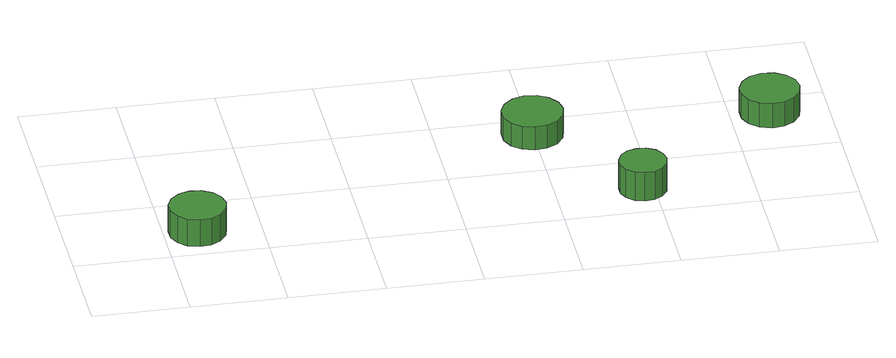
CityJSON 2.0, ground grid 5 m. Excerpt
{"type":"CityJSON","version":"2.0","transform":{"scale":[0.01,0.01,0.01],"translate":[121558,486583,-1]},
"CityObjects":{
"tree1":{"type":"SolitaryVegetationObject","attributes":{"function":"something"},"geometry":[{"type":"MultiSurface","lod":"1","boundaries":[[[0,1,2,3,4,5,6,7,8,9,10,11,12,13,14]],[[15,16,17,18,19,20,21,22,23,24,25,26,27,28,29]],[[0,29,28,1]],[[1,28,27,2]],[[2,27,26,3]],[[3,26,25,4]],[[4,25,24,5]],[[5,24,23,6]],[[6,23,22,7]],[[7,22,21,8]],[[8,21,20,9]],[[9,20,19,10]],[[10,19,18,11]],[[11,18,17,12]],[[12,17,16,13]],[[13,16,15,14]],[[14,15,29,0]]]}]},
"tree2":{"type":"SolitaryVegetationObject","attributes":{"function":"something"}},
"tree3":{"type":"SolitaryVegetationObject","attributes":{"function":"something"},"geometry":[{"type":"MultiSurface","lod":"1","boundaries":[[[30,31,32,33,34,35,36,37,38,39,40,41,42,43,44]],[[45,46,47,48,49,50,51,52,53,54,55,56,57,58,59]],[[30,59,58,31]],[[31,58,57,32]],[[32,57,56,33]],[[33,56,55,34]],[[34,55,54,35]],[[35,54,53,36]],[[36,53,52,37]],[[37,52,51,38]],[[38,51,50,39]],[[39,50,49,40]],[[40,49,48,41]],[[41,48,47,42]],[[42,47,46,43]],[[43,46,45,44]],[[44,45,59,30]]]}]},
"tree4":{"type":"SolitaryVegetationObject","attributes":{"function":"something"},"geometry":[{"type":"MultiSurface","lod":"1","boundaries":[[[60,61,62,63,64,65,66,67,68,69,70,71,72,73,74]],[[75,76,77,78,79,80,81,82,83,84,85,86,87,88,89]],[[60,89,88,61]],[[61,88,87,62]],[[62,87,86,63]],[[63,86,85,64]],[[64,85,84,65]],[[65,84,83,66]],[[66,83,82,67]],[[67,82,81,68]],[[68,81,80,69]],[[69,80,79,70]],[[70,79,78,71]],[[71,78,77,72]],[[72,77,76,73]],[[73,76,75,74]],[[74,75,89,60]]]}]},
"tree5":{"type":"SolitaryVegetationObject","attributes":{"function":"something"},"geometry":[{"type":"MultiSurface","lod":"1","boundaries":[[[90,91,92,93,94,95,96,97,98,99,100,101,102,103,104]],[[105,106,107,108,109,110,111,112,113,114,115,116,117,118,119]],[[90,119,118,91]],[[91,118,117,92]],[[92,117,116,93]],[[93,116,115,94]],[[94,115,114,95]],[[95,114,113,96]],[[96,113,112,97]],[[97,112,111,98]],[[98,111,110,99]],[[99,110,109,100]],[[100,109,108,101]],[[101,108,107,102]],[[102,107,106,103]],[[103,106,105,104]],[[104,105,119,90]]]}]},
"tree6":{"type":"SolitaryVegetationObject","attributes":{"function":"something"}}
},
"vertices":[
[319,223,234],[306,282,234],[270,332,234],[217,362,234],[157,368,234],[99,350,234],[54,309,234],[29,253,234],[29,192,234],[54,137,234],[99,96,234],[157,77,234],[217,84,234],[270,114,234],[306,163,234],[306,163,80],[270,114,80],[217,84,80],[157,77,80],[99,96,80],[54,137,80],[29,192,80],[29,253,80],[54,309,80],[99,350,80],[157,368,80],[217,362,80],[270,332,80],[306,282,80],[319,223,80],
[2153,856,215],[2139,920,215],[2101,973,215],[2044,1006,215],[1979,1013,215],[1916,992,215],[1868,948,215],[1841,889,215],[1841,823,215],[1868,763,215],[1916,719,215],[1979,699,215],[2044,706,215],[2101,739,215],[2139,792,215],[2139,792,82],[2101,739,82],[2044,706,82],[1979,699,82],[1916,719,82],[1868,763,82],[1841,823,82],[1841,889,82],[1868,948,82],[1916,992,82],[1979,1013,82],[2044,1006,82],[2101,973,82],[2139,920,82],[2153,856,82],
[2563,230,244],[2552,279,244],[2522,321,244],[2478,346,244],[2428,351,244],[2379,336,244],[2341,302,244],[2321,255,244],[2321,204,244],[2341,158,244],[2379,124,244],[2428,108,244],[2478,113,244],[2522,139,244],[2552,180,244],[2552,180,80],[2522,139,80],[2478,113,80],[2428,108,80],[2379,124,80],[2341,158,80],[2321,204,80],[2321,255,80],[2341,302,80],[2379,336,80],[2428,351,80],[2478,346,80],[2522,321,80],[2552,279,80],[2563,230,80],
[3354,848,222],[3341,910,222],[3303,962,222],[3248,994,222],[3185,1000,222],[3124,981,222],[3077,938,222],[3051,880,222],[3051,816,222],[3077,758,222],[3124,715,222],[3185,695,222],[3248,702,222],[3303,734,222],[3341,785,222],[3341,785,82],[3303,734,82],[3248,702,82],[3185,695,82],[3124,715,82],[3077,758,82],[3051,816,82],[3051,880,82],[3077,938,82],[3124,981,82],[3185,1000,82],[3248,994,82],[3303,962,82],[3341,910,82],[3354,848,82]
]}
